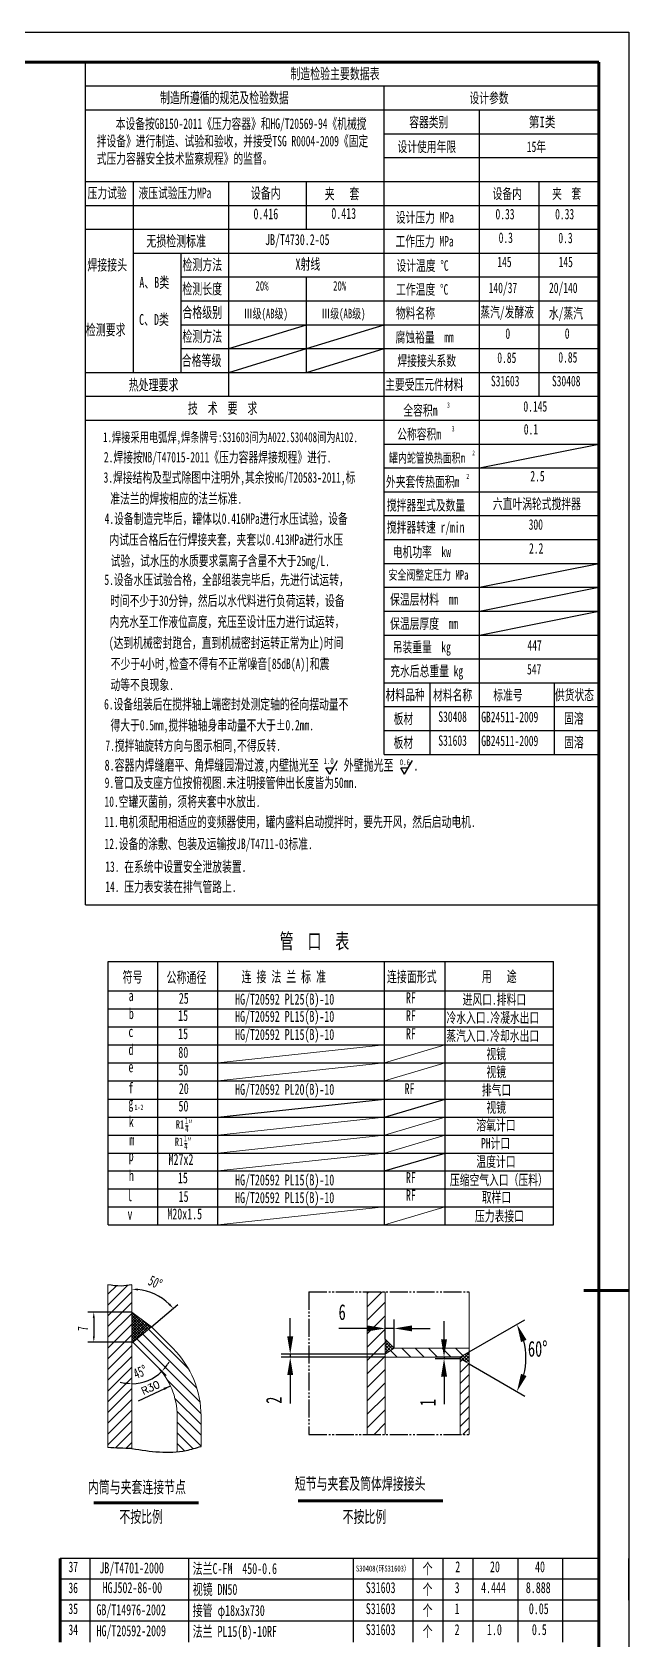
# Model space of a CAD drawing. Header units: millimetres. Extents: x 8887 to 11857, y -2175 to 2030.
# Drawn here: x 10861 to 11857, y -656 to 2030 of the extents above; entities that cross this region are included whole.
import ezdxf

# ---------------------------------------------------------------- set-up
doc = ezdxf.new("R2010")
doc.units = ezdxf.units.MM
doc.linetypes.add('EB_DASHDOTDOT', pattern=[45, 30, -3, 3, -3, 3, -3])
doc.layers.get('0').update_dxf_attribs({"lineweight": 0})
for name, color, linetype, lineweight in [('CAXA0', 7, 'Continuous', 70), ('CAXA4', 3, 'Continuous', 25), ('CAXAEB0', 7, 'Continuous', 70), ('CAXA尺寸线层', 3, 'Continuous', 18), ('CAXA细实线层', 7, 'Continuous', 18), ('H 短双点线', 3, 'EB_DASHDOTDOT', 35)]:
    doc.layers.add(name, color=color, linetype=linetype, lineweight=lineweight)
doc.styles.get("Standard").update_dxf_attribs({"font": 'txt', "bigfont": 'gbcbig.shx'})
doc.styles.add('UserTxtStyle20', font='SIMFANG.TTF', dxfattribs={"width": 0.7})
doc.styles.add('UserTxtStyle6', font='SIMFANG.TTF', dxfattribs={"width": 0.667})
doc.styles.add('标准', font='SIMFANG.TTF', dxfattribs={"width": 0.667})

msp = doc.modelspace()

# ---------------------------------------------------------------- hatches: boundary and pattern name
at = {"layer": 'CAXA尺寸线层', "linetype": 'Continuous', "lineweight": 25}
for points in [[(11027.2, -70.44), (11037.09, -72.66), (11037.27, -69.34)], [(11096.27, -102.65), (11090.64, -94.22), (11088.21, -96.5)], [(10963.5, -108.59), (10961.83, -118.59), (10965.16, -118.59)], [(11450.28, -136), (11420.28, -131), (11420.28, -141)], [(11465.28, -136), (11495.28, -131), (11495.28, -141)], [(11670.34, -129.13), (11677.11, -158.78), (11686.36, -154.98)], [(10963.5, -159), (10961.83, -149), (10965.16, -149)], [(11291.62, -179.02), (11286.62, -149.02), (11296.62, -149.02)], [(11548.56, -184.02), (11543.56, -154.02), (11553.56, -154.02)], [(11291.62, -184.02), (11286.62, -214.02), (11296.62, -214.02)], [(11548.56, -186.52), (11543.56, -216.52), (11553.56, -216.52)], [(11077.34, -207.53), (11085.15, -201.07), (11082.64, -198.89)], [(11670.34, -241.41), (11686.36, -215.55), (11677.11, -211.75)], [(11027.2, -228.3), (11017.34, -225.93), (11017.1, -229.26)]]:
    msp.add_hatch(color=256, dxfattribs=at).paths.add_polyline_path(points, flags=0)
at = {"layer": 'CAXA尺寸线层', "linetype": 'Continuous', "lineweight": 18}
msp.add_hatch(color=256, dxfattribs=at).paths.add_polyline_path([(11091.55, -232.06), (11079.83, -235.3), (11081.51, -238.93)], flags=0)

# ---------------------------------------------------------------- linework, layer by layer
for p, q in [((11170.53, 307.77), (11449.17, 337.79)), ((11449.17, 307.77), (11550.25, 337.79)), ((11170.53, 277.76), (11449.17, 307.77)), ((11449.17, 277.76), (11550.25, 307.77))]:
    msp.add_line(p, q)
at = {"linetype": 'Continuous', "lineweight": 0}
for p, q in [((11420.28, -74.76), (11420.28, -312.96)), ((11450.28, -74.76), (11450.28, -312.96)), ((11590.28, -199.02), (11590.28, -74.76)), ((11465.28, -169.02), (11450.28, -154.02)), ((11465.28, -169.02), (11450.28, -179.02)), ((11450.28, -184.02), (11575.28, -184.02)), ((11465.28, -169.02), (11590.28, -169.02)), ((11575.28, -184.02), (11590.28, -175.36)), ((11575.28, -184.02), (11575.28, -312.96)), ((11575.28, -186.52), (11590.28, -195.18)), ((11590.28, -199.02), (11590.28, -312.96))]:
    msp.add_line(p, q, dxfattribs=at)
at = {"layer": 'CAXA0', "linetype": 'Continuous', "lineweight": 18}
for p, q in [((11170.53, 187.04), (11449.17, 217.05)), ((11170.53, 157.03), (11449.17, 187.04)), ((11170.53, 127.42), (11449.17, 157.03)), ((11170.53, 37.38), (11449.17, 67.39)), ((11449.17, 37.38), (11550.25, 67.39))]:
    msp.add_line(p, q, dxfattribs=at)
at = {"layer": 'CAXA4', "linetype": 'Continuous', "lineweight": 25}
for p, q in [((11357.58, 789.99), (11370.53, 812.74)), ((11482.78, 789.99), (11495.73, 812.74)), ((11351.21, 800.57), (11363.46, 800.58)), ((11357.58, 789.99), (11351.21, 800.57)), ((11476.41, 800.57), (11488.66, 800.58)), ((11482.78, 789.99), (11476.41, 800.57))]:
    msp.add_line(p, q, dxfattribs=at)
at = {"layer": 'CAXA4', "color": 1, "linetype": 'ByBlock', "lineweight": -2}
for p, q in [((11116.54, 202.37), (11121.07, 202.37)), ((11114.92, 173.18), (11119.44, 173.18))]:
    msp.add_line(p, q, dxfattribs=at)
at = {"layer": 'CAXAEB0', "linetype": 'Continuous', "lineweight": 25}
for p, q in [((8887.24, 2029.87), (11857.24, 2029.87)), ((11857.24, 2029.87), (11857.24, -2175.13))]:
    msp.add_line(p, q, dxfattribs=at)
at = {"layer": 'CAXAEB0', "linetype": 'Continuous', "lineweight": 70}
for p, q in [((9012.24, 1979.87), (11807.24, 1979.87)), ((11807.24, 1979.87), (11807.24, -2125.13)), ((11857.24, -72.63), (11782.24, -72.63))]:
    msp.add_line(p, q, dxfattribs=at)
at = {"layer": 'CAXAEB0', "linetype": 'Continuous', "lineweight": 18}
for p, q in [((11449.17, 187.04), (11550.25, 217.05)), ((11449.17, 157.03), (11550.25, 187.04)), ((10987.2, -63.01), (10987.2, -183.01)), ((11027.2, -63.01), (11027.2, -160.61)), ((11059.71, -133.33), (11027.2, -108.59)), ((11027.2, -160.61), (11059.71, -133.33)), ((11059.71, -133.33), (11095.86, -169.49)), ((11027.2, -336.8), (11027.2, -160.61)), ((11028.81, -159), (11067.58, -197.77)), ((10987.2, -335.01), (10987.2, -183.01)), ((11102.73, -342.19), (11102.73, -282.62)), ((11142.73, -333.09), (11142.73, -282.62))]:
    msp.add_line(p, q, dxfattribs=at)
at = {"layer": 'CAXAEB0', "color": 0, "linetype": 'Continuous', "lineweight": 25}
for p, q in [((11807.24, -520.13), (10907.24, -520.13)), ((11807.24, -520.13), (10907.24, -520.13)), ((10957.24, -555.13), (10957.24, -520.13)), ((11122.24, -555.13), (11122.24, -520.13)), ((11397.24, -555.13), (11397.24, -520.13)), ((11497.24, -555.13), (11497.24, -520.13)), ((11547.24, -555.13), (11547.24, -520.13)), ((11597.24, -555.13), (11597.24, -520.13)), ((11672.24, -555.13), (11672.24, -520.13)), ((11747.24, -555.13), (11747.24, -520.13)), ((11857.24, -555.13), (11857.24, -520.13)), ((11807.24, -555.13), (10907.24, -555.13)), ((11807.24, -555.13), (10907.24, -555.13)), ((11807.24, -555.13), (10907.24, -555.13)), ((11807.24, -555.13), (10907.24, -555.13)), ((10957.24, -625.13), (10957.24, -555.13)), ((11122.24, -625.13), (11122.24, -555.13)), ((11397.24, -625.13), (11397.24, -555.13)), ((11497.24, -625.13), (11497.24, -555.13)), ((11547.24, -625.13), (11547.24, -555.13)), ((11597.24, -625.13), (11597.24, -555.13)), ((11672.24, -625.13), (11672.24, -555.13)), ((11747.24, -625.13), (11747.24, -555.13)), ((11857.24, -590.13), (11857.24, -555.13)), ((11807.24, -590.13), (10907.24, -590.13)), ((11807.24, -590.13), (10907.24, -590.13)), ((11807.24, -625.13), (10907.24, -625.13)), ((11807.24, -625.13), (10907.24, -625.13)), ((10957.24, -660.13), (10957.24, -625.13)), ((11122.24, -660.13), (11122.24, -625.13)), ((11397.24, -660.13), (11397.24, -625.13)), ((11497.24, -660.13), (11497.24, -625.13)), ((11547.24, -660.13), (11547.24, -625.13)), ((11597.24, -660.13), (11597.24, -625.13)), ((11672.24, -660.13), (11672.24, -625.13)), ((11747.24, -660.13), (11747.24, -625.13))]:
    msp.add_line(p, q, dxfattribs=at)
at = {"layer": 'CAXAEB0', "color": 0, "linetype": 'Continuous', "lineweight": 70}
for p, q in [((10907.24, -555.13), (10907.24, -520.13)), ((11807.24, -555.13), (11807.24, -520.13)), ((11807.24, -555.13), (11807.24, -520.13)), ((10907.24, -590.13), (10907.24, -555.13)), ((11807.24, -590.13), (11807.24, -555.13)), ((10907.24, -625.13), (10907.24, -590.13)), ((11807.24, -625.13), (11807.24, -590.13)), ((10907.24, -660.13), (10907.24, -625.13)), ((11807.24, -660.13), (11807.24, -625.13))]:
    msp.add_line(p, q, dxfattribs=at)
at = {"layer": 'CAXAEB0', "linetype": 'Continuous', "lineweight": 18}
for major_axis, start_param, end_param in [((-113.14, 113.14), 3.9269908, 4.712389), ((84.85, 84.85), 5.4977871, 6.2831853)]:
    msp.add_ellipse((10982.73, -282.62), major_axis=major_axis, ratio=1, start_param=start_param, end_param=end_param, dxfattribs=at)
at = {"layer": 'CAXA尺寸线层', "linetype": 'Continuous', "lineweight": 25}
for p, q in [((11448.35, 823.2), (11448.35, 1939.92)), ((10949.81, 1900.04), (11807.29, 1900.04)), ((11607.88, 823.2), (11607.88, 1900.04)), ((11448.35, 1860.16), (11807.29, 1860.16)), ((11448.35, 1820.28), (11807.29, 1820.28)), ((10949.81, 1780.39), (11807.29, 1780.39)), ((11189.11, 1421.44), (11189.11, 1780.39)), ((11318.73, 1700.63), (11318.73, 1780.39)), ((11707.59, 1421.44), (11707.59, 1780.39)), ((10949.81, 1740.51), (11807.29, 1740.51)), ((10949.81, 1700.63), (11807.29, 1700.63)), ((11029.57, 1660.74), (11807.29, 1660.74)), ((11109.34, 1461.33), (11109.34, 1660.74)), ((11109.34, 1620.86), (11807.29, 1620.86)), ((11318.73, 1461.33), (11318.73, 1620.86)), ((11109.34, 1580.98), (11807.29, 1580.98)), ((11109.34, 1541.09), (11807.29, 1541.09)), ((11189.11, 1501.21), (11318.73, 1541.09)), ((11318.73, 1501.21), (11448.35, 1541.09)), ((11109.34, 1501.21), (11807.29, 1501.21)), ((11189.11, 1461.33), (11318.73, 1501.21)), ((11318.73, 1461.33), (11448.35, 1501.21)), ((10949.81, 1461.33), (11807.29, 1461.33)), ((10949.81, 1421.44), (11807.29, 1421.44)), ((10949.81, 1381.56), (11807.29, 1381.56)), ((11448.35, 1341.68), (11807.29, 1341.68)), ((11448.35, 1301.79), (11807.29, 1301.79)), ((11448.35, 1261.91), (11807.29, 1261.91)), ((11448.35, 1222.03), (11807.29, 1222.03)), ((11448.35, 1182.15), (11807.29, 1182.15)), ((11448.35, 1182.15), (11807.29, 1182.15)), ((11448.35, 1142.26), (11807.29, 1142.26)), ((11448.35, 1142.26), (11807.29, 1142.26)), ((11448.35, 1102.38), (11807.29, 1102.38)), ((11448.35, 1062.5), (11807.29, 1062.5)), ((11448.35, 1022.61), (11807.29, 1022.61)), ((11448.35, 982.73), (11807.29, 982.73)), ((11448.35, 942.85), (11807.29, 942.85)), ((11525.03, 942.85), (11525.03, 823.2)), ((11732.54, 942.85), (11732.54, 823.2)), ((11448.35, 902.96), (11807.29, 902.96)), ((11448.35, 863.08), (11807.29, 863.08)), ((11448.35, 823.2), (11807.29, 823.2)), ((10987.35, 477.17), (11731.32, 477.17)), ((10987.35, 37.38), (10987.35, 477.17)), ((11070.65, 37.38), (11070.65, 477.17)), ((11170.53, 37.38), (11170.53, 477.17)), ((11449.17, 37.38), (11449.17, 477.17)), ((11550.25, 37.38), (11550.25, 477.17)), ((11731.32, 37.38), (11731.32, 477.17)), ((10987.35, 428.1), (11731.32, 428.1)), ((10987.35, 398.08), (11731.32, 398.08)), ((10987.35, 367.8), (11731.32, 367.8)), ((10987.35, 337.79), (11731.32, 337.79)), ((10987.35, 307.77), (11731.32, 307.77)), ((10987.35, 277.76), (11731.32, 277.76)), ((10987.35, 247.34), (11731.32, 247.34)), ((10987.35, 217.05), (11731.32, 217.05)), ((10987.35, 187.04), (11731.32, 187.04)), ((10987.35, 157.03), (11731.32, 157.03)), ((11449.17, 127.42), (11550.25, 157.03)), ((10987.35, 127.42), (11731.32, 127.42)), ((10987.35, 97.4), (11731.32, 97.4)), ((10987.35, 67.39), (11731.32, 67.39)), ((10987.35, 37.38), (11731.32, 37.38)), ((10987.2, -96.91), (11020.01, -64.1)), ((10987.2, -78.95), (11001.29, -64.86)), ((10987.2, -114.87), (11027.2, -74.87)), ((11420.28, -77.41), (11422.94, -74.76)), ((11420.28, -99.87), (11445.39, -74.76)), ((10987.2, -132.84), (11027.2, -92.84)), ((11059.71, -133.33), (11103.93, -96.22)), ((11420.28, -122.32), (11450.28, -92.32)), ((11027.2, -108.59), (10953.5, -108.59)), ((10963.5, -118.59), (10963.5, -149)), ((10987.2, -150.8), (11027.2, -110.8)), ((10987.2, -168.76), (11027.2, -128.76)), ((11291.62, -149.02), (11291.62, -119.02)), ((11420.28, -144.77), (11450.28, -114.77)), ((11450.28, -154.02), (11450.28, -121)), ((11465.28, -169.02), (11465.28, -121)), ((11548.56, -154.02), (11548.56, -124.02)), ((11590.28, -175.36), (11683.34, -121.63)), ((11028.81, -159), (10953.5, -159)), ((10987.2, -186.72), (11027.2, -146.72)), ((11140.96, -258.94), (11035.59, -153.57)), ((11135.68, -235.7), (11045.35, -145.37)), ((11122.13, -204.18), (11055.12, -137.18)), ((11420.28, -136), (11373.05, -136)), ((11420.28, -167.22), (11450.28, -137.22)), ((11420.28, -189.67), (11450.28, -159.67)), ((11465.28, -136), (11450.28, -136)), ((11495.28, -136), (11525.28, -136)), ((10987.2, -204.68), (11027.2, -164.68)), ((10987.2, -222.64), (11027.2, -182.64)), ((11450.28, -179.02), (11276.62, -179.02)), ((11450.28, -184.02), (11276.62, -184.02)), ((11291.62, -179.02), (11291.62, -184.02)), ((11420.28, -212.12), (11450.28, -182.12)), ((11470.42, -184.02), (11459.36, -172.96)), ((11492.87, -184.02), (11477.87, -169.02)), ((11515.32, -184.02), (11500.32, -169.02)), ((11537.77, -184.02), (11522.77, -169.02)), ((11575.28, -184.02), (11533.56, -184.02)), ((11575.28, -186.52), (11533.56, -186.52)), ((11560.22, -184.02), (11545.22, -169.02)), ((11548.56, -184.02), (11548.56, -186.52)), ((11579.97, -181.31), (11567.68, -169.02)), ((10987.2, -240.6), (11027.2, -200.6)), ((11067.58, -197.77), (11084.41, -214.6)), ((11291.62, -214.02), (11291.62, -261.44)), ((11420.28, -234.57), (11450.28, -204.57)), ((11575.28, -191.82), (11578.64, -188.46)), ((11575.28, -209.78), (11590.03, -195.03)), ((11575.28, -227.74), (11590.28, -212.74)), ((11590.28, -195.18), (11683.34, -248.91)), ((10987.2, -258.56), (11027.2, -218.56)), ((10987.2, -276.52), (11027.2, -236.52)), ((11038.36, -256.77), (11091.55, -232.06)), ((11142.63, -278.57), (11086.52, -222.46)), ((11420.28, -257.02), (11450.28, -227.02)), ((11548.56, -216.52), (11548.56, -262.71)), ((11575.28, -245.7), (11590.28, -230.7)), ((10987.2, -294.48), (11027.2, -254.48)), ((11142.73, -296.63), (11098.96, -252.87)), ((11420.28, -279.47), (11450.28, -249.47)), ((11575.28, -263.66), (11590.28, -248.66)), ((11575.28, -281.63), (11590.28, -266.63)), ((10987.2, -312.44), (11027.2, -272.44)), ((10987.2, -330.4), (11027.2, -290.4)), ((11142.73, -314.59), (11102.4, -274.26)), ((11142.73, -332.55), (11102.73, -292.55)), ((11420.28, -301.92), (11450.28, -271.92)), ((11431.69, -312.96), (11450.28, -294.37)), ((11575.28, -299.59), (11590.28, -284.59)), ((10999.97, -335.59), (11027.2, -308.36)), ((11129.33, -337.12), (11102.73, -310.51)), ((11579.86, -312.96), (11590.28, -302.55)), ((11017.16, -336.36), (11027.2, -326.32)), ((11114.76, -340.5), (11102.73, -328.47))]:
    msp.add_line(p, q, dxfattribs=at)
at = {"layer": 'CAXA尺寸线层', "linetype": 'Continuous', "lineweight": 18}
msp.add_line((11080.67, -237.11), (11074.62, -239.93), dxfattribs=at)
at = {"layer": 'CAXA尺寸线层', "linetype": 'Continuous', "lineweight": 25}
for centre, radius, start, end in [((11027.2, -160.61), 90.16, 46.35797, 83.64203), ((11573.11, -185.27), 112.27, 345.35566, 14.64434), ((11027.2, -157.39), 70.91, 270, 315), ((11027.2, -157.39), 70.91, 323.08655, 331.1731), ((11027.2, -157.39), 70.91, 253.8269, 261.91345)]:
    msp.add_arc(centre, radius, start, end, dxfattribs=at)
for points, knots in [([(11027.2, -63.01), (11021.17, -64.02), (11007.86, -66.26), (10994.51, -64.16), (10987.2, -63.01)], [0, 0, 0, 0, 18.2304312, 40.2713564, 40.2713564, 40.2713564, 40.2713564]), ([(11027.21, -336.8), (11057.84, -341.41), (11097.19, -347.33), (11134.47, -335.67), (11142.73, -333.09)], [0, 0, 0, 0, 91.0733652, 117.0079505, 117.0079505, 117.0079505, 117.0079505])]:
    msp.add_open_spline(points, degree=3, knots=knots, dxfattribs=at)
msp.add_open_spline([(11027.21, -336.8), (11013.87, -336.38), (11000.53, -335.7), (10987.2, -335.01)], degree=3, dxfattribs=at)
at = {"layer": 'CAXA细实线层', "linetype": 'Continuous', "lineweight": 25}
for p, q in [((10949.81, 1979.81), (11807.29, 1979.81)), ((10949.81, 571.96), (10949.81, 1979.81)), ((11807.29, 684.09), (11807.29, 1979.81)), ((10949.81, 1939.92), (11807.29, 1939.92)), ((11029.57, 1461.33), (11029.57, 1780.39)), ((11607.88, 1301.79), (11807.29, 1341.68)), ((11607.88, 1102.38), (11807.29, 1142.26)), ((11607.88, 1062.5), (11807.29, 1102.38)), ((11607.88, 1022.61), (11807.29, 1062.5)), ((10949.81, 571.96), (11807.29, 571.96)), ((11170.53, 217.05), (11449.17, 247.34)), ((11449.17, 217.05), (11550.25, 247.34)), ((11055.12, -137.18), (11027.2, -109.26)), ((11027.2, -110.8), (11028.45, -109.55)), ((11027.2, -115.29), (11031, -111.49)), ((11027.2, -119.78), (11033.55, -113.43)), ((11052.68, -139.23), (11027.2, -113.75)), ((11027.2, -124.27), (11036.1, -115.37)), ((11027.2, -128.76), (11038.65, -117.31)), ((11050.24, -141.28), (11027.2, -118.24)), ((11027.2, -133.25), (11041.2, -119.25)), ((11027.2, -137.74), (11043.75, -121.19)), ((11047.79, -143.32), (11027.2, -122.73)), ((11027.2, -142.23), (11046.3, -123.13)), ((11027.2, -146.72), (11048.85, -125.07)), ((11027.2, -151.21), (11051.4, -127.01)), ((11045.35, -145.37), (11027.2, -127.22)), ((11027.2, -155.7), (11053.95, -128.95)), ((11027.2, -160.19), (11056.5, -130.89)), ((11042.91, -147.42), (11027.2, -131.71)), ((11057.56, -135.13), (11043.21, -120.78)), ((11052.49, -139.38), (11059.05, -132.83)), ((11040.47, -149.47), (11027.2, -136.2)), ((11038.03, -151.52), (11027.2, -140.69)), ((11035.59, -153.57), (11027.2, -145.18)), ((11033.15, -155.62), (11027.2, -149.67)), ((11030.7, -157.66), (11027.2, -154.16)), ((11028.26, -159.71), (11027.2, -158.65)), ((11450.28, -154.06), (11450.3, -154.04)), ((11450.28, -159.67), (11453.1, -156.84)), ((11462.73, -170.72), (11450.28, -158.26)), ((11450.28, -165.28), (11455.91, -159.65)), ((11450.28, -170.89), (11458.72, -162.46)), ((11459.36, -172.96), (11450.28, -163.87)), ((11450.28, -176.51), (11461.52, -165.26)), ((11456, -175.21), (11450.28, -169.49)), ((11452.63, -177.45), (11450.28, -175.1)), ((11459.58, -172.82), (11464.33, -168.07)), ((11575.28, -186.21), (11580.46, -181.03)), ((11585.41, -192.37), (11576.41, -183.37)), ((11578.64, -188.46), (11590.28, -176.82)), ((11590.28, -191.62), (11579.97, -181.31)), ((11582.2, -190.51), (11590.28, -182.44)), ((11590.28, -186.01), (11583.53, -179.26)), ((11590.28, -180.4), (11587.08, -177.2)), ((11590.28, -169.17), (11590.13, -169.02)), ((11585.76, -192.57), (11590.28, -188.05)), ((11589.32, -194.62), (11590.28, -193.66))]:
    msp.add_line(p, q, dxfattribs=at)
at = {"layer": 'CAXA细实线层', "linetype": 'Continuous', "lineweight": 70}
for p, q in [((10963.62, -427.22), (11138.58, -427.22)), ((11304.9, -423.96), (11546.37, -423.96))]:
    msp.add_line(p, q, dxfattribs=at)
at = {"layer": 'H 短双点线', "linetype": 'EB_DASHDOTDOT', "lineweight": 25}
for p, q in [((11322.89, -74.76), (11590.28, -74.76)), ((11322.89, -74.76), (11322.89, -312.96)), ((11322.89, -312.96), (11590.28, -312.96))]:
    msp.add_line(p, q, dxfattribs=at)

# ---------------------------------------------------------------- texts
at = {"layer": 'CAXA4', "linetype": 'Continuous', "lineweight": 25, "style": '标准'}
for s, width, p in [('容器类别', 0.667, (11490.4, 1870.84)), ('第I类', 0.75, (11690.07, 1870.99)), ('设计使用年限', 0.667, (11470.88, 1829.73)), ('15年', 0.667, (11686.81, 1829.69))]:
    msp.add_text(s, height=17.465, dxfattribs=dict(at, width=width)).set_placement(p)
at = {"layer": 'CAXA4', "color": 1, "style": '标准', "width": 0.667}
for s, height, p in [('1', 9.9, (11115.48, 206.04)), ('R1', 14, (11100.48, 197.96)), ('″', 14, (11121.43, 197.96)), ('R1', 14, (11098.86, 168.77)), ('1', 9.9, (11113.86, 176.84)), ('″', 14, (11119.81, 168.77))]:
    msp.add_text(s, height=height, dxfattribs=at).set_placement(p)
at = {"layer": 'CAXA4', "style": '标准', "width": 0.667}
for s, height, p in [('溶氧计口', 17.5, (11602.6, 194.9)), ('4', 9.9, (11116.21, 192.47)), ('4', 9.9, (11114.59, 163.28)), ('PH计口', 17.5, (11610.31, 164.76)), ('M27x2', 18.248, (11088.47, 137.28)), ('温度计口', 17.5, (11602.61, 134.04)), ('M20x1.5', 18.25, (11086.43, 46.27)), ('压力表接口', 17.5, (11600.32, 43.03))]:
    msp.add_text(s, height=height, dxfattribs=at).set_placement(p)
at = {"layer": 'CAXA4', "linetype": 'Continuous', "lineweight": 25, "attachment_point": 1}
for s, insert, char_height, style in [('{\\fFangSong_GB2312|b0|i0|c134|p34;    \\fFangSong_GB2312|b0|i0|c134|p49;本设备按GB150-2011《压力容器》和HG/T20569-94《机械搅\\P拌设备》进行制造、试验和验收，并接受TSG R0004-2009《固定\\P式压力容器安全技术监察规程》的监督。}', (10968.44, 1885.75), 17.465, '标准'), ('\\fFangSong_GB2312|b0|i0|p34;1.焊接采用电弧焊,焊条牌号:S31603间为A022.S30408间为A102.', (10978.97, 1361.38), 16.5, '标准'), ('\\fFangSong_GB2312|b0|i0|p34;2.焊接按NB/T47015-2011《压力容器焊接规程》进行.', (10980.36, 1328.48), 17.5, '标准'), ('\\fFangSong_GB2312|b0|i0|p34;3.焊接结构及型式除图中注明外,其余按HG/T20583-2011,标', (10979.83, 1294.61), 17.5, '标准'), ('\\fFangSong_GB2312|b0|i0|p34;准法兰的焊按相应的法兰标准.', (10991.01, 1259.52), 17.5, '标准'), ('\\fFangSong_GB2312|b0|i0|p34;4.设备制造完毕后，罐体以0.416MPa进行水压试验，设备', (10981.54, 1225.79), 17.5, '标准'), ('\\fFangSong_GB2312|b0|i0|p34;内试压合格后在行焊接夹套，夹套以0.413MPa进行水压', (10989.56, 1190.69), 17.5, '标准'), ('\\fFangSong_GB2312|b0|i0|p34;试验，试水压的水质要求氯离子含量不大于25mg/L.', (10991.81, 1155.37), 17.5, '标准'), ('\\fFangSong_GB2312|b0|i0|p34;5.设备水压试验合格，全部组装完毕后，先进行试运转，', (10981.23, 1123.72), 17.5, '标准'), ('\\fFangSong_GB2312|b0|i0|p34;时间不少于30分钟，然后以水代料进行负荷运转，设备', (10990.69, 1088.62), 17.5, '标准'), ('\\fFangSong_GB2312|b0|i0|p34;内充水至工作液位高度，充压至设计压力进行试运转，', (10989.9, 1053.52), 17.5, '标准'), ('\\fFangSong_GB2312|b0|i0|p34;(达到机械密封跑合，直到机械密封运转正常为止)时间', (10988.71, 1018.42), 17.5, '标准'), ('\\fFangSong_GB2312|b0|i0|p34;不少于4小时,检查不得有不正常噪音[85dB(A)]和震', (10991.95, 983.33), 17.5, '标准'), ('\\fFangSong_GB2312|b0|i0|p34;动等不良现象.', (10991.35, 948.23), 17.5, '标准'), ('\\fFangSong_GB2312|b0|i0|p34;6.设备组装后在搅拌轴上端密封处测定轴的径向摆动量不', (10980.7, 915.82), 17.5, '标准'), ('\\fFangSong_GB2312|b0|i0|p34;得大于0.5mm,搅拌轴轴身串动量不大于{%%P}0.2mm.', (10991.41, 880.72), 17.5, '标准'), ('\\fFangSong_GB2312|b0|i0|p34;7.搅拌轴旋转方向与图示相同,不得反转.', (10982.9, 846.72), 17.5, '标准'), ('\\fFangSong_GB2312|b0|i0|p34;8.容器内焊缝磨平、角焊缝园滑过渡,内壁抛光至   . 外壁抛光至    .', (10981.63, 814.37), 18.3, '标准'), ('\\fFangSong_GB2312|b0|i0|p34;1.0', (11347.45, 816.93), 9.855, 'UserTxtStyle20'), ('\\fFangSong_GB2312|b0|i0|p34;0.6', (11474.62, 815.04), 9.855, 'UserTxtStyle20'), ('\\fFangSong_GB2312|b0|i0|p34;9.管口及支座方位按俯视图.未注明接管伸出长度皆为50mm.', (10981.64, 784.58), 17.5, '标准'), ('\\fFangSong_GB2312|b0|i0|p34;10.空罐灭菌前，须将夹套中水放出.', (10981.38, 753.04), 17.5, '标准'), ('\\fFangSong_GB2312|b0|i0|p34;11.电机须配用相适应的变频器使用，罐内盛料启动搅拌时，要先开风，然后启动电机.', (10981.38, 719.21), 17.5, '标准'), ('\\fFangSong_GB2312|b0|i0|p34;12.设备的涂敷、包装及运输按JB/T4711-03标准.', (10981.38, 682.45), 17.5, '标准'), ('\\fFangSong_GB2312|b0|i0|p34;13. 在系统中设置安全泄放装置.', (10982.59, 644.42), 17.5, '标准'), ('\\fFangSong_GB2312|b0|i0|p34;14. 压力表安装在排气管路上.', (10982.59, 610.84), 17.5, '标准')]:
    msp.add_mtext(s, dxfattribs=dict(at, insert=insert, char_height=char_height, style=style))
at = {"layer": 'CAXAEB0', "color": 0, "style": 'UserTxtStyle6', "width": 0.667}
for s, p in [('37', (10921.24, -543.16)), ('36', (10921.11, -578.16)), ('35', (10921.11, -613.16)), ('34', (10921.11, -648.16))]:
    msp.add_text(s, height=17.576, dxfattribs=at).set_placement(p)
at = {"layer": 'CAXA尺寸线层', "style": '标准', "width": 0.667}
for s, height, p in [('制造检验主要数据表', 18.195, (11291.91, 1951.38)), ('制造所遵循的规范及检验数据', 18.1948, (11074.13, 1911.29)), ('设计参数', 17.5, (11591.02, 1911.27)), ('压力试验', 17.467, (10953.18, 1752.49)), ('液压试验压力MPa', 17.467, (11038.22, 1752.49)), ('设备内', 18.195, (11225.79, 1751.87)), ('夹   套', 18.195, (11349.26, 1750.77)), ('设备内', 17.5, (11629.65, 1751.24)), ('夹  套', 17.5, (11729.03, 1751.39)), ('0.416', 18.195, (11230.25, 1717.23)), ('0.413', 18.195, (11360.36, 1717.89)), ('设计压力 MPa', 17.5, (11468.05, 1711.62)), ('0.33', 17.5, (11634.52, 1717.16)), ('0.33', 17.5, (11734.14, 1717.19)), ('无损检测标准', 18.253, (11051.32, 1671.73)), ('JB/T4730.2-05', 18.255, (11249.67, 1674.16)), ('0.3', 17.5, (11639.74, 1677.66)), ('0.3', 17.5, (11739.54, 1677.31)), ('工作压力 MPa', 17.5, (11467.52, 1671.74)), ('焊接接头', 18.253, (10952.73, 1631.84)), ('检测方法', 18.253, (11111.53, 1632.24)), ('X射线', 18.253, (11300.39, 1633.26)), ('设计温度 %%DC', 17.5, (11469.07, 1631.17)), ('145', 17.5, (11637.54, 1637.25)), ('145', 17.5, (11739.9, 1637.25)), ('A、B类', 18.253, (11039.63, 1602.68)), ('检测长度', 18.253, (11111.37, 1591.91)), ('20%%%', 15.971, (11233.72, 1598.03)), ('20%%%', 15.971, (11363.34, 1598.03)), ('140/37', 17.5, (11623.08, 1593.94)), ('20/140', 17.5, (11723.86, 1593.94)), ('工作温度 %%DC', 17.5, (11468.55, 1591.29)), ('C、D类', 18.253, (11039.15, 1540.67)), ('合格级别', 18.253, (11111.52, 1552.62)), ('Ⅲ级(AB级)', 15.971, (11213.93, 1551.7)), ('Ⅲ级(AB级)', 15.971, (11343.55, 1551.7)), ('物料名称', 17.5, (11468.23, 1551.65)), ('蒸汽/发酵液', 17.5, (11609.16, 1553.36)), ('水/蒸汽', 17.5, (11723.68, 1551.5)), ('检测要求', 18.253, (10950.12, 1523.38)), ('检测方法', 18.253, (11111.53, 1512.59)), ('腐蚀裕量  mm', 17.5, (11467.49, 1511.42)), ('0', 17.5, (11651.07, 1517.4)), ('0', 17.5, (11750.24, 1517.65)), ('合格等级', 18.253, (11110.35, 1472.31)), ('焊接接头系数', 17.5, (11470.58, 1472.23)), ('0.85', 17.5, (11637.51, 1477.17)), ('0.85', 17.5, (11739.47, 1477.83)), ('热处理要求', 18.253, (11021.9, 1431.39)), ('主要受压元件材料', 17.5, (11450.25, 1432.29)), ('S31603', 17.5, (11626.89, 1438.18)), ('S30408', 17.5, (11728.81, 1438.18)), ('技  术  要  求', 18.253, (11120.72, 1392.4)), ('全容积m', 17.5, (11480.59, 1389.22)), ('3', 8.75, (11553.47, 1402.57)), ('0.145', 17.5, (11681.15, 1395.82)), ('3', 8.75, (11561.39, 1362.74)), ('0.1', 17.5, (11681.78, 1357.63)), ('公称容积m', 17.5, (11470.25, 1349.48)), ('罐内蛇管换热面积m', 16, (11456.66, 1310.63)), ('2', 8, (11595.66, 1322.83)), ('外夹套传热面积m', 17.5, (11451.53, 1269.91)), ('2', 8.75, (11585.82, 1283.26)), ('2.5', 17.5, (11692.76, 1279.36)), ('搅拌器型式及数量', 17.5, (11453.1, 1230.74)), ('六直叶涡轮式搅拌器', 17.5, (11630.13, 1233.03)), ('搅拌器转速 r/min', 17.5, (11453.17, 1193.88)), ('300', 17.5, (11689.94, 1198.53)), ('电机功率  kw', 17.5, (11462.92, 1152.72)), ('2.2', 17.5, (11690.54, 1158.65)), ('安全阀整定压力 MPa', 16, (11455.71, 1115.02)), ('保温层材料  mm', 17.5, (11458.49, 1073.25)), ('保温层厚度  mm', 17.5, (11458.49, 1032.92)), ('吊装重量  kg', 17.5, (11462.79, 993.68)), ('447', 17.5, (11687.87, 996.56)), ('充水后总重量 kg', 17.5, (11458.7, 953.8)), ('547', 17.5, (11687.22, 956.68)), ('材料品种', 17.5, (11450.87, 913.91)), ('材料名称', 17.5, (11530.28, 913.62)), ('标准号', 17.5, (11630.84, 913.52)), ('供货状态', 17.5, (11733.71, 913.81)), ('板材', 17.5, (11464.32, 874.13)), ('S30408', 17.5, (11539.04, 877.34)), ('GB24511-2009', 17.5, (11610.69, 876.92)), ('固溶', 17.5, (11749.14, 874.52)), ('板材', 17.5, (11464.32, 834.25)), ('S31603', 17.5, (11539.04, 837.46)), ('GB24511-2009', 17.5, (11610.69, 837.04)), ('固溶', 17.5, (11749.14, 834.64)), ('管  口  表', 25.55, (11274.12, 498.35)), ('符号', 18.248, (11011.67, 442.16)), ('公称通径', 18.248, (11085.13, 441.44)), ('连 接 法 兰 标 准', 18.25, (11210.34, 442.61)), ('连接面形式', 18.25, (11453.17, 442.65)), ('用   途', 18.248, (11611.79, 443.05)), ('a', 18.25, (11021.72, 410.97)), ('25', 18.25, (11105.52, 406.55)), ('HG/T20592 PL25(B)-10', 18.25, (11199.54, 405.06)), ('RF', 18.25, (11484.85, 407.41)), ('进风口.排料口', 17.5, (11579.58, 404.92)), ('b', 18.25, (11022.06, 380.87)), ('15', 18.25, (11104.44, 377.77)), ('HG/T20592 PL15(B)-10', 18.25, (11199.54, 376.28)), ('RF', 18.25, (11484.85, 377.52)), ('冷水入口.冷凝水出口', 17.5, (11552.65, 374.48)), ('c', 18.25, (11021.32, 350.97)), ('15', 18.25, (11104.44, 347.37)), ('HG/T20592 PL15(B)-10', 18.25, (11199.54, 346)), ('RF', 18.25, (11484.85, 347.25)), ('蒸汽入口.冷却水出口', 17.5, (11552.33, 344.18)), ('d', 18.25, (11021.52, 320.87)), ('80', 18.25, (11104.73, 316.26)), ('视镜', 17.5, (11619.45, 313.81)), ('e', 18.25, (11021.32, 292.06)), ('50', 18.25, (11104.74, 286.76)), ('视镜', 17.5, (11619.45, 283.79)), ('f', 18.25, (11021.32, 256.65)), ('20', 18.25, (11105.52, 255.7)), ('HG/T20592 PL20(B)-10', 18.25, (11199.54, 254.33)), ('RF', 18.25, (11482.62, 255.51)), ('排气口', 17.5, (11611.58, 253.52)), ('g', 18.25, (11021.39, 232.06)), ('50', 18.25, (11104.99, 226.5)), ('视镜', 17.5, (11619.38, 224.47)), ('k', 18.25, (11021.99, 200.42)), ('1-2', 9.125, (11031.52, 228.88)), ('m', 18.25, (11022.92, 169.95)), ('p', 18.25, (11021.86, 143.64)), ('h', 18.25, (11022.12, 110.25)), ('15', 18.25, (11104.04, 106.53)), ('HG/T20592 PL15(B)-10', 18.25, (11199.54, 103.05)), ('RF', 18.25, (11484.85, 106.94)), ('压缩空气入口（压料）', 17.5, (11558.39, 103.44)), ('l', 18.25, (11019.49, 76.55)), ('15', 18.25, (11105.22, 75.42)), ('HG/T20592 PL15(B)-10', 18.25, (11199.54, 73.46)), ('RF', 18.25, (11484.85, 77.34)), ('取样口', 17.5, (11611.55, 74.6)), ('v', 18.25, (11019.83, 46)), ('6', 26.25, (11372.42, -121.8)), ('内筒与夹套连接节点', 20, (10953.69, -411.07)), ('短节与夹套及筒体焊接接头', 20, (11299.2, -405.36)), ('不按比例', 20, (11006.26, -460.5)), ('不按比例', 20, (11379.18, -460.62)), ('JB/T4701-2000', 18.25, (10972.88, -545.23)), ('法兰C-FM  450-0.6', 18.25, (11128.67, -546.35)), ('S30408(环S31603）', 10, (11401.39, -542.15)), ('个', 18.25, (11512.86, -546.35)), ('2', 18.25, (11567.34, -543.31)), ('20', 18.25, (11625.33, -543.31)), ('40', 18.25, (11700.6, -543.31)), ('HGJ502-86-00', 18.25, (10978.3, -578.17)), ('视镜 DN50', 18.25, (11128.74, -581.11)), ('S31603', 18.25, (11417.81, -578.17)), ('个', 18.25, (11512.86, -581.21)), ('3', 18.25, (11566.26, -578.17)), ('4.444', 18.25, (11610.39, -578.17)), ('8.888', 18.25, (11685.22, -578.17)), ('GB/T14976-2002', 18.25, (10967.94, -615.23)), ('接管 φ18x3x730', 18.25, (11128.81, -616.35)), ('S31603', 18.25, (11417.81, -613.31)), ('个', 18.25, (11512.86, -616.35)), ('1', 18.25, (11566.26, -613.31)), ('0.05', 18.25, (11690.23, -613.31)), ('HG/T20592-2009', 18.25, (10968.14, -650.23)), ('法兰 PL15(B)-10RF', 18.25, (11128.67, -651.35)), ('S31603', 18.25, (11417.81, -648.31)), ('个', 18.25, (11512.86, -651.35)), ('2', 18.25, (11566.26, -648.31)), ('1.0', 18.25, (11620.31, -648.31)), ('0.5', 18.25, (11695.31, -648.31))]:
    msp.add_text(s, height=height, dxfattribs=at).set_placement(p)
for s, height, rotation, p in [('50%%D', 17.5, 335, (11052.67, -62.36)), ('7', 17.5, 90, (10954.03, -140.22)), ('60%%D', 26.25, 0.1, (11688.75, -183.17)), ('45%%D', 17.5, 22.5, (11034.22, -220.83)), ('2', 26.25, 90, (11277.42, -261.88)), ('1', 26.25, 90, (11534.36, -265.89))]:
    msp.add_text(s, height=height, rotation=rotation, dxfattribs=at).set_placement(p)
at = {"layer": 'CAXA尺寸线层'}
msp.add_text('R30', height=12, rotation=24.92254, dxfattribs=at).set_placement((11046.6, -247.06))

doc.saveas('drawing.dxf')
